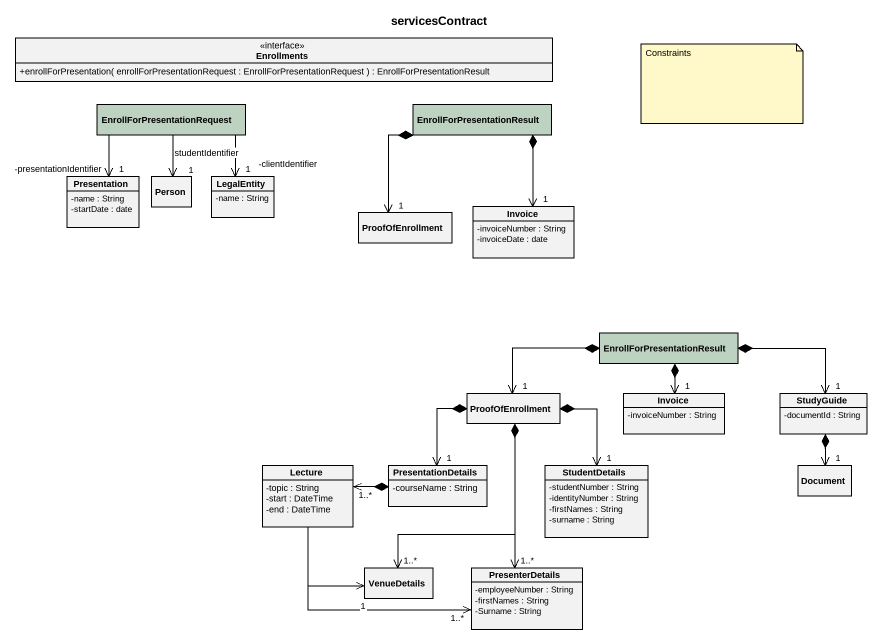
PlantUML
@startuml
title servicesContract
hide circle
hide empty members
skinparam classAttributeIconSize 0
interface Enrollments {
  +enrollForPresentation( enrollForPresentationRequest : EnrollForPresentationRequest ) : EnrollForPresentationResult
}
class EnrollForPresentationRequest #BDD2C1
class EnrollForPresentationResult #BDD2C1
class Presentation {
  -name : String
  -startDate : date
}
class "Person" as Person_
class LegalEntity {
  -name : String
}
class ProofOfEnrollment
class Invoice {
  -invoiceNumber : String
  -invoiceDate : date
}
class "EnrollForPresentationResult" as EnrollForPresentationResult_2 #BDD2C1
class "ProofOfEnrollment" as ProofOfEnrollment_2
class "Invoice" as Invoice_2 {
  -invoiceNumber : String
}
class StudyGuide {
  -documentId : String
}
class Lecture {
  -topic : String
  -start : DateTime
  -end : DateTime
}
class PresentationDetails {
  -courseName : String
}
class StudentDetails {
  -studentNumber : String
  -identityNumber : String
  -firstNames : String
  -surname : String
}
class Document
class VenueDetails
class PresenterDetails {
  -employeeNumber : String
  -firstNames : String
  -Surname : String
}
EnrollForPresentationRequest --> "1\n-presentationIdentifier" Presentation
EnrollForPresentationRequest --> "1" Person_ : studentIdentifier
EnrollForPresentationRequest --> "1\n-clientIdentifier" LegalEntity
EnrollForPresentationResult *--> "1" ProofOfEnrollment
EnrollForPresentationResult *--> "1" Invoice
EnrollForPresentationResult_2 *-left-> "1" ProofOfEnrollment_2
EnrollForPresentationResult_2 *--> "1" Invoice_2
EnrollForPresentationResult_2 *-right-> "1" StudyGuide
ProofOfEnrollment_2 *--> "1" PresentationDetails
ProofOfEnrollment_2 *--> "1" StudentDetails
ProofOfEnrollment_2 *--> "1..*" VenueDetails
ProofOfEnrollment_2 *--> "1..*" PresenterDetails
StudyGuide *--> "1" Document
Lecture --> "1" VenueDetails
Lecture -right-> "1..*" PresenterDetails
PresentationDetails *-left-> "1..*" Lecture
note as N1
  Constraints
end note
@enduml
